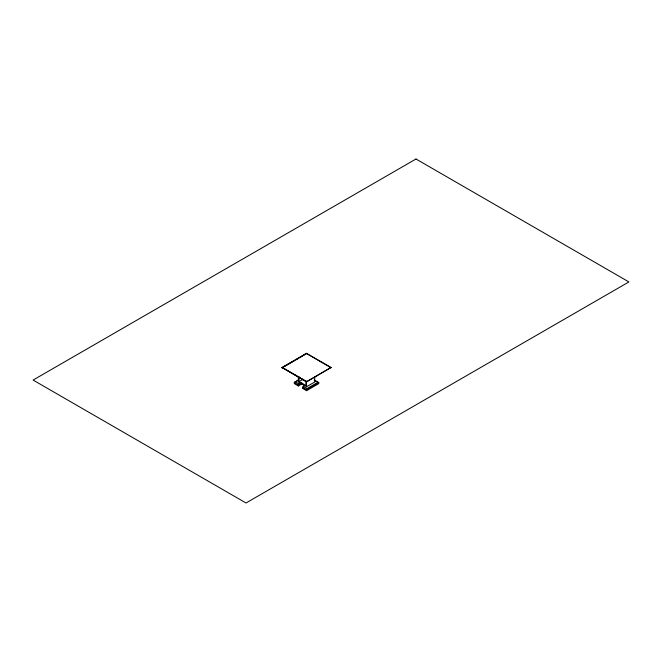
<?xml version="1.0" encoding="UTF-8"?>
<svg xmlns="http://www.w3.org/2000/svg" width="662" height="662" viewBox="0 0 662 662"><rect width="100%" height="100%" fill="white"/><g stroke="black" fill="none" stroke-linecap="round" stroke-linejoin="round"><path stroke-width="0.99" d="M306.539 390.671L318.803 383.596L318.803 382.611L317.901 382.28L306.994 388.586L306.539 390.671L302.451 388.313L303.179 386.385L304.859 385.416M300.664 382.992L298.984 383.96L298.363 385.954L294.276 383.596L294.276 382.611L295.178 381.767L298.537 379.822M282.02 367.468L306.539 353.309L331.066 367.468L306.539 381.924L282.02 367.468L306.539 381.626L331.066 367.468M282.02 367.766L306.539 353.607L331.066 367.766M282.103 367.815L294.325 360.757M296.063 359.756L297.809 358.746M299.555 357.737L306.539 353.309M298.661 380.087L294.276 382.611L298.363 384.97L301.872 382.95M299.05 376.786L299.05 381.626L303.138 379.268M298.363 385.954L302.749 383.43M298.363 376.968L298.363 382.024L306.539 386.74L314.715 382.024L314.715 376.968M317.901 382.28L314.094 380.087L318.803 382.611L306.539 389.695L302.451 387.336M282.103 367.418L306.539 381.527L306.539 386.74M299.05 381.626L305.861 385.565L305.861 380.724M295.178 381.767L298.984 383.96M303.179 386.385L306.994 388.586M415.984 159.012L33.1 380.062L246.016 502.988L628.9 281.938L415.984 159.012"/></g></svg>
